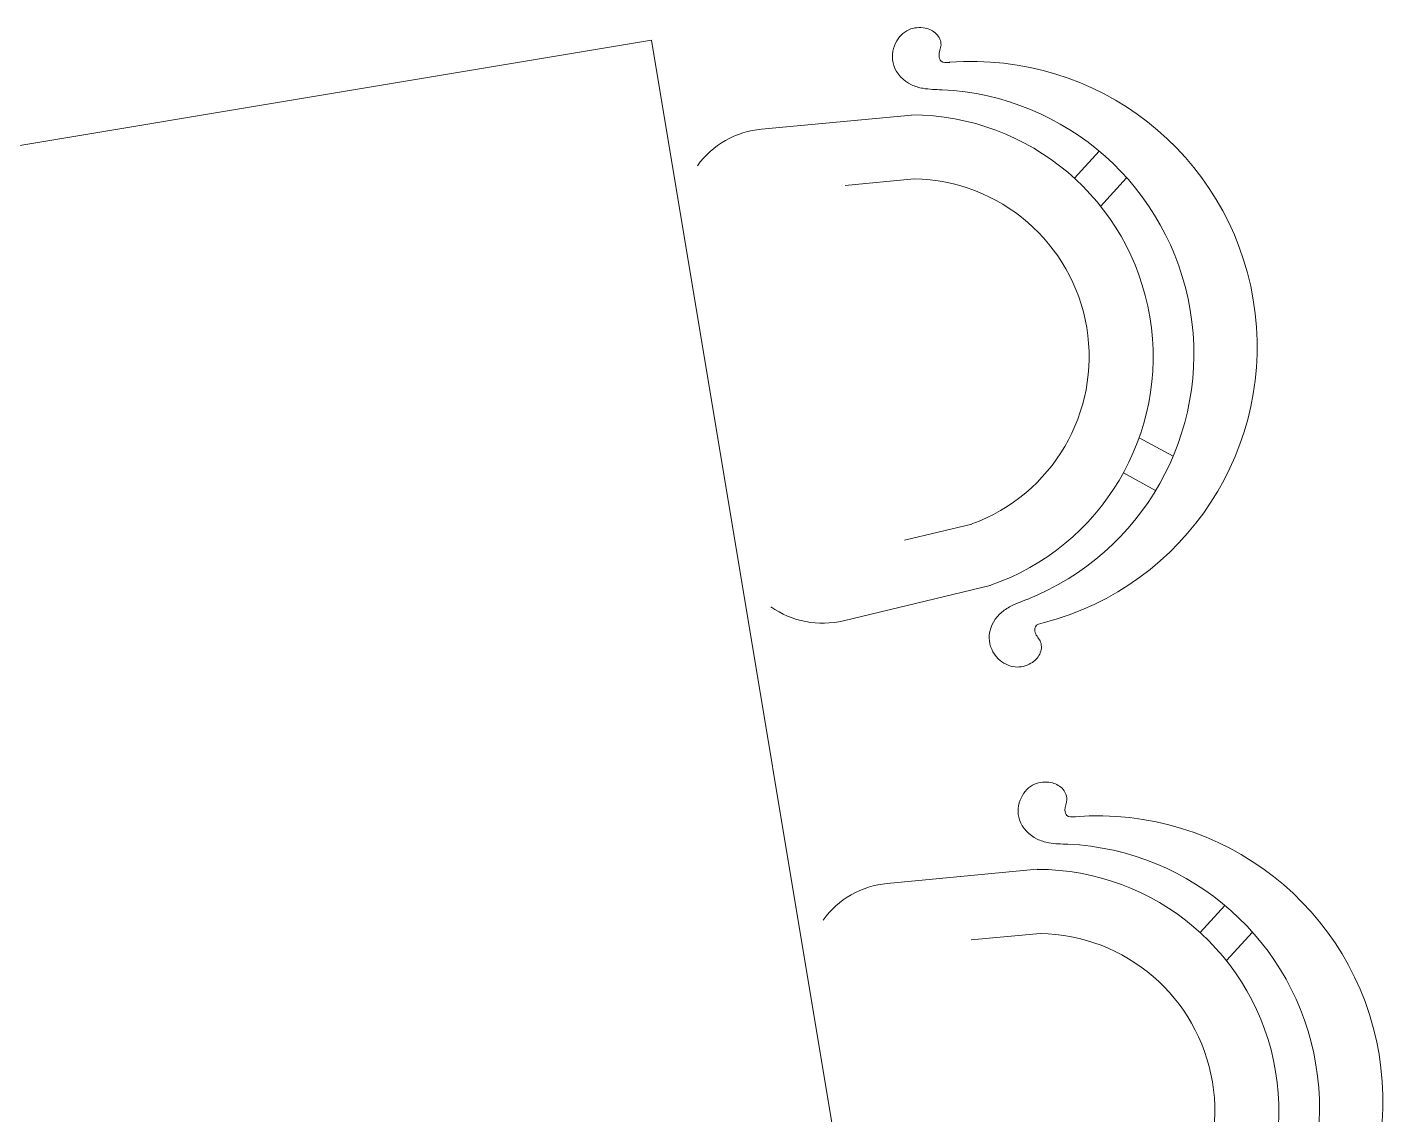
# Model space of a CAD drawing. Header units: millimetres. Extents: x 809 to 8159, y 33 to 4533.
# Drawn here: x 5305.2 to 5415.5, y 1212.8 to 1301.4 of the extents above; entities that cross this region are included whole.
import ezdxf

# ---------------------------------------------------------------- set-up
doc = ezdxf.new("R2010")
doc.units = ezdxf.units.MM
doc.layers.add('TEFRİŞ', color=130, linetype='Continuous', lineweight=0)

# ---------------------------------------------------------------- blocks, each defined once
blk = doc.blocks.new('wewefwef')
at = {"layer": 'TEFRİŞ'}
for p, q in [((20075.3787, -18240.9523, 0.271), (20075.4034, -18240.933, 0.271)), ((20075.3973, -18240.9775, 0.271), (20075.4207, -18240.9591, 0.271)), ((20075.6055, -18240.9838, 0.271), (20075.5493, -18240.9798, 0.271)), ((20075.6652, -18241.0403, 0.271), (20075.5429, -18241.0316, 0.271)), ((20075.6652, -18241.257, 0.271), (20075.5429, -18241.2658, 0.271)), ((20075.3973, -18241.3198, 0.271), (20075.4207, -18241.3382, 0.271)), ((20075.6055, -18241.3135, 0.271), (20075.5493, -18241.3175, 0.271)), ((20075.3787, -18241.345, 0.271), (20075.4034, -18241.3644, 0.271)), ((20075.3787, -18241.5747, 0.271), (20075.4034, -18241.5553, 0.271)), ((20075.3973, -18241.5999, 0.271), (20075.4207, -18241.5815, 0.271)), ((20075.6055, -18241.6062, 0.271), (20075.5493, -18241.6022, 0.271)), ((20075.6652, -18241.6627, 0.271), (20075.5429, -18241.6539, 0.271))]:
    blk.add_line(p, q, dxfattribs=at)
at = {"layer": 'TEFRİŞ', "elevation": 0.271}
blk.add_lwpolyline([(20075.7417, -18241.7487), (20075.7417, -18240.5487), (20076.5417, -18240.5487), (20076.5417, -18241.7487)], close=True, dxfattribs=at)
at = {"layer": 'TEFRİŞ'}
for centre, radius, start, end in [((20075.5255, -18240.8375, 0.271), 0.2321, 94.9757, 180), ((20075.5605, -18240.8375, 0.271), 0.2151, 102.1958, 180), ((20075.5755, -18240.8375, 0.271), 0.1968, 99.5284, 180), ((20075.5755, -18240.8375, 0.271), 0.1447, 100.4339, 180), ((20075.5255, -18240.8375, 0.271), 0.2321, 180, 265.0243), ((20075.5605, -18240.8375, 0.271), 0.2151, 180, 257.8042), ((20075.5755, -18240.8375, 0.271), 0.1968, 180, 260.4716), ((20075.5755, -18240.8375, 0.271), 0.1447, 180, 259.5661), ((20075.6704, -18240.9676, 0.271), 0.0729, 265.9144, 314.5974), ((20075.5255, -18241.4599, 0.271), 0.2321, 94.9757, 180), ((20075.5605, -18241.4599, 0.271), 0.2151, 102.1958, 180), ((20075.6704, -18241.3298, 0.271), 0.0729, 45.4026, 94.0856), ((20075.5755, -18241.4599, 0.271), 0.1968, 99.5284, 180), ((20075.5755, -18241.4599, 0.271), 0.1447, 100.4339, 180), ((20075.5255, -18241.4599, 0.271), 0.2321, 180, 265.0243), ((20075.5605, -18241.4599, 0.271), 0.2151, 180, 257.8042), ((20075.5755, -18241.4599, 0.271), 0.1968, 180, 260.4716), ((20075.5755, -18241.4599, 0.271), 0.1447, 180, 259.5661), ((20075.6704, -18241.5899, 0.271), 0.0729, 265.9144, 314.5974)]:
    blk.add_arc(centre, radius, start, end, dxfattribs=at)
for points in [[(20075.5151, -18241.0477, 0.271), (20075.5302, -18241.0514, 0.271), (20075.539, -18241.0559, 0.271), (20075.5506, -18241.0736, 0.271), (20075.5461, -18241.0914, 0.271), (20075.5337, -18241.1003, 0.271), (20075.5204, -18241.0994, 0.271), (20075.5122, -18241.0933, 0.271), (20075.5099, -18241.0838, 0.271), (20075.5129, -18241.0753, 0.271), (20075.512, -18241.0708, 0.271), (20075.5053, -18241.0687, 0.271)], [(20075.5151, -18241.2496, 0.271), (20075.5302, -18241.2459, 0.271), (20075.539, -18241.2415, 0.271), (20075.5506, -18241.2237, 0.271), (20075.5461, -18241.2059, 0.271), (20075.5337, -18241.197, 0.271), (20075.5204, -18241.1979, 0.271), (20075.5122, -18241.204, 0.271), (20075.5099, -18241.2135, 0.271), (20075.5129, -18241.222, 0.271), (20075.512, -18241.2265, 0.271), (20075.5053, -18241.2287, 0.271)], [(20075.5151, -18241.6701, 0.271), (20075.5302, -18241.6738, 0.271), (20075.539, -18241.6782, 0.271), (20075.5506, -18241.696, 0.271), (20075.5461, -18241.7138, 0.271), (20075.5337, -18241.7227, 0.271), (20075.5204, -18241.7218, 0.271), (20075.5122, -18241.7157, 0.271), (20075.5099, -18241.7062, 0.271), (20075.5129, -18241.6977, 0.271), (20075.512, -18241.6932, 0.271), (20075.5053, -18241.691, 0.271)]]:
    blk.add_spline(points, degree=3, dxfattribs=at)

msp = doc.modelspace()

# ---------------------------------------------------------------- block references
at = {"layer": 'TEFRİŞ', "xscale": 100.0000000000006, "yscale": 100.0000000000006, "zscale": 100.0000000000006, "rotation": 189.4623222081181}
msp.add_blockref('wewefwef', (2285507.45, -1468011.56, -27.1), dxfattribs=at)

doc.saveas('drawing.dxf')
